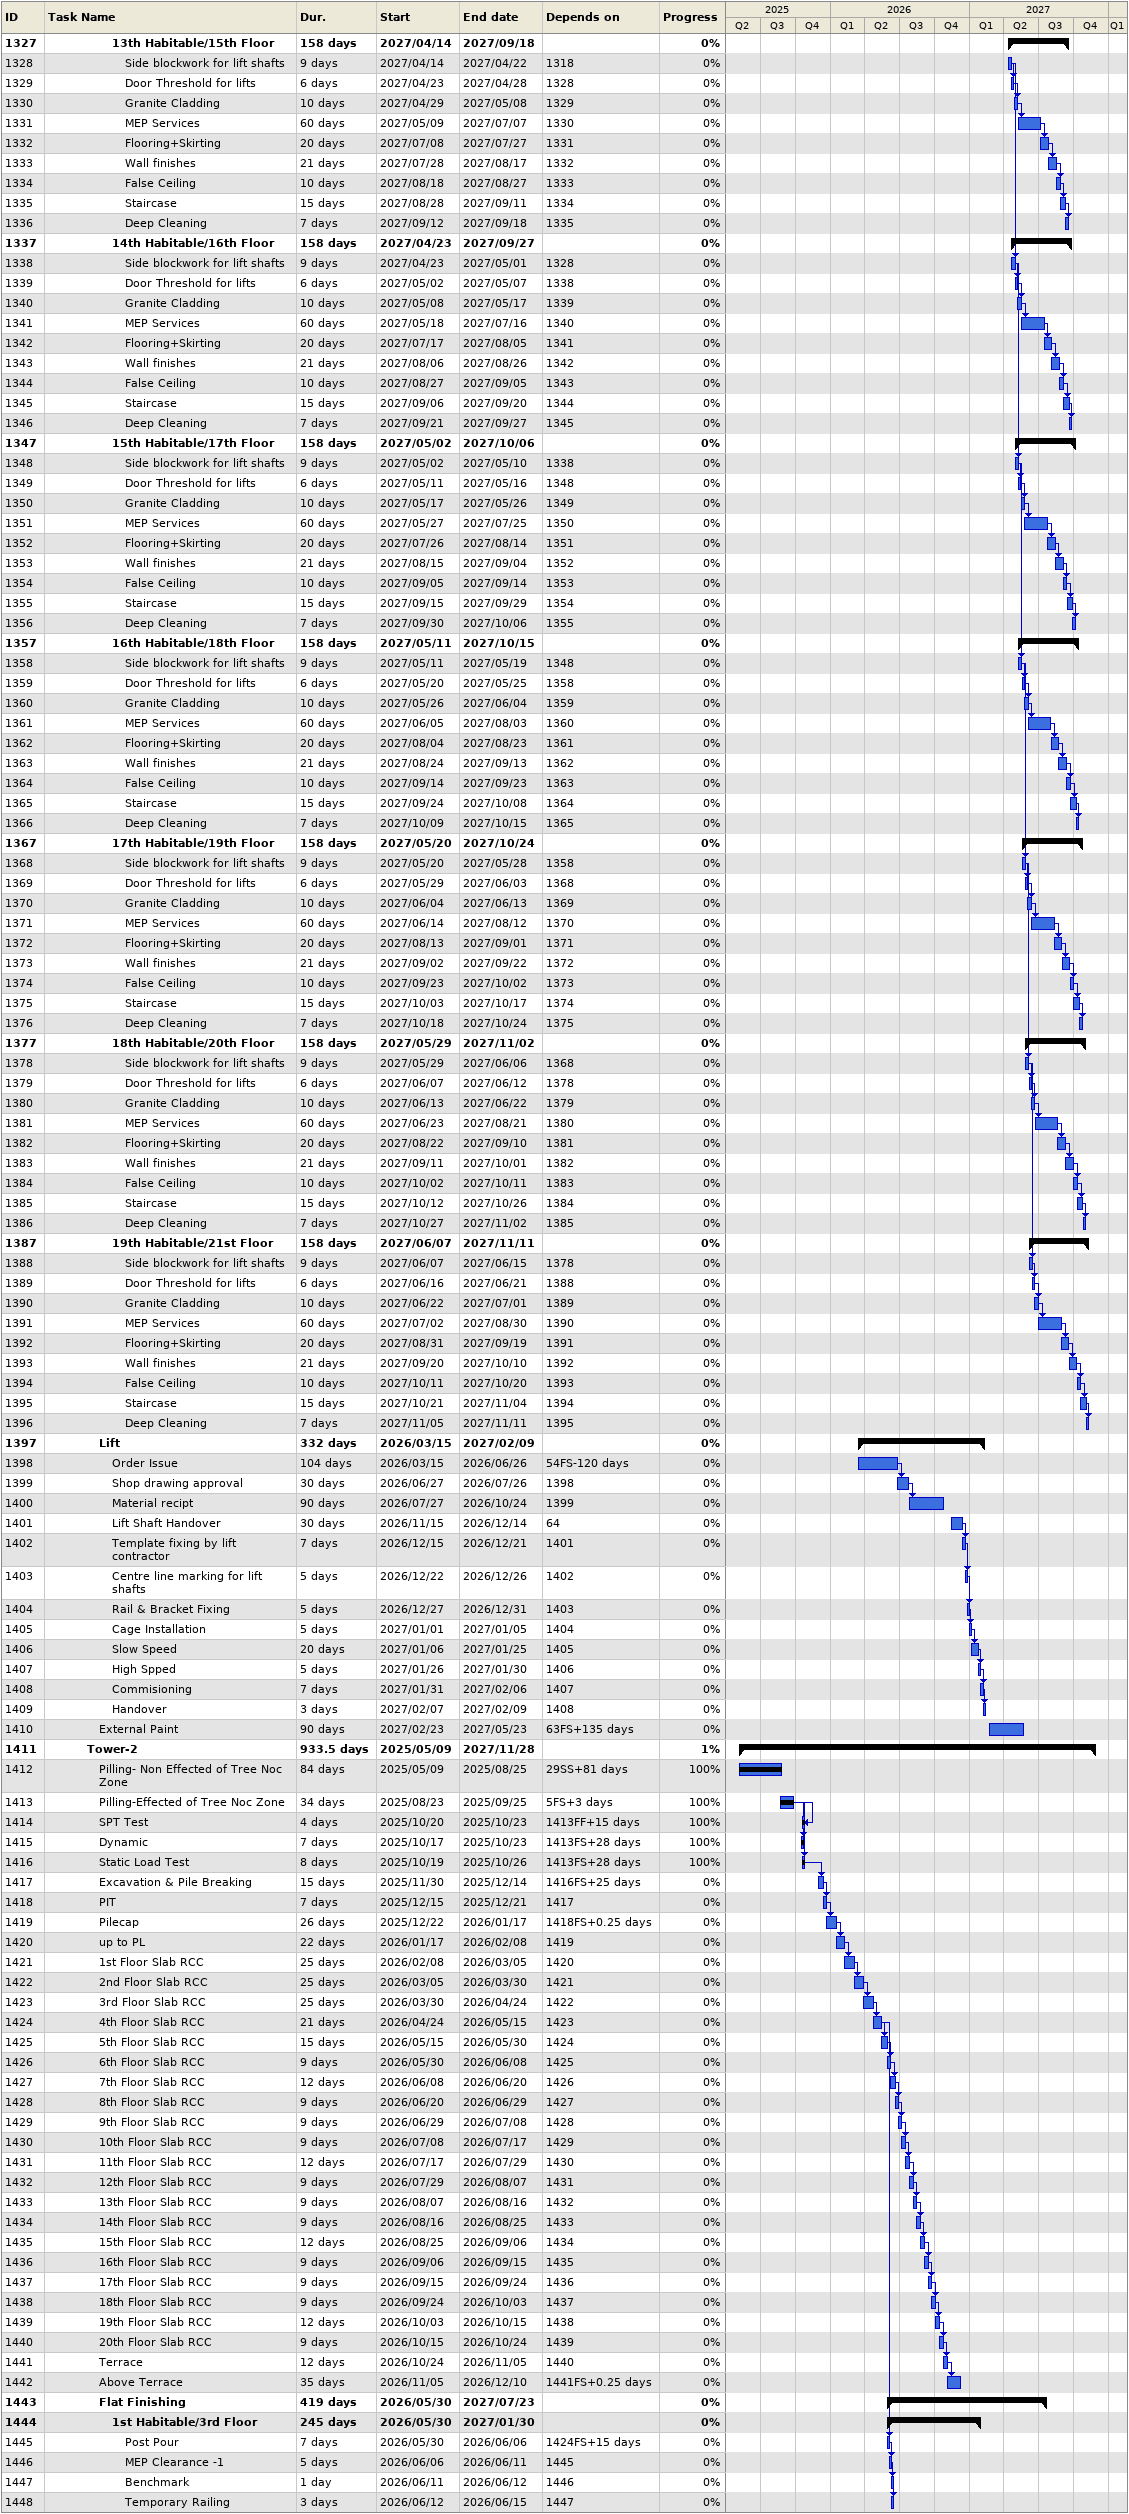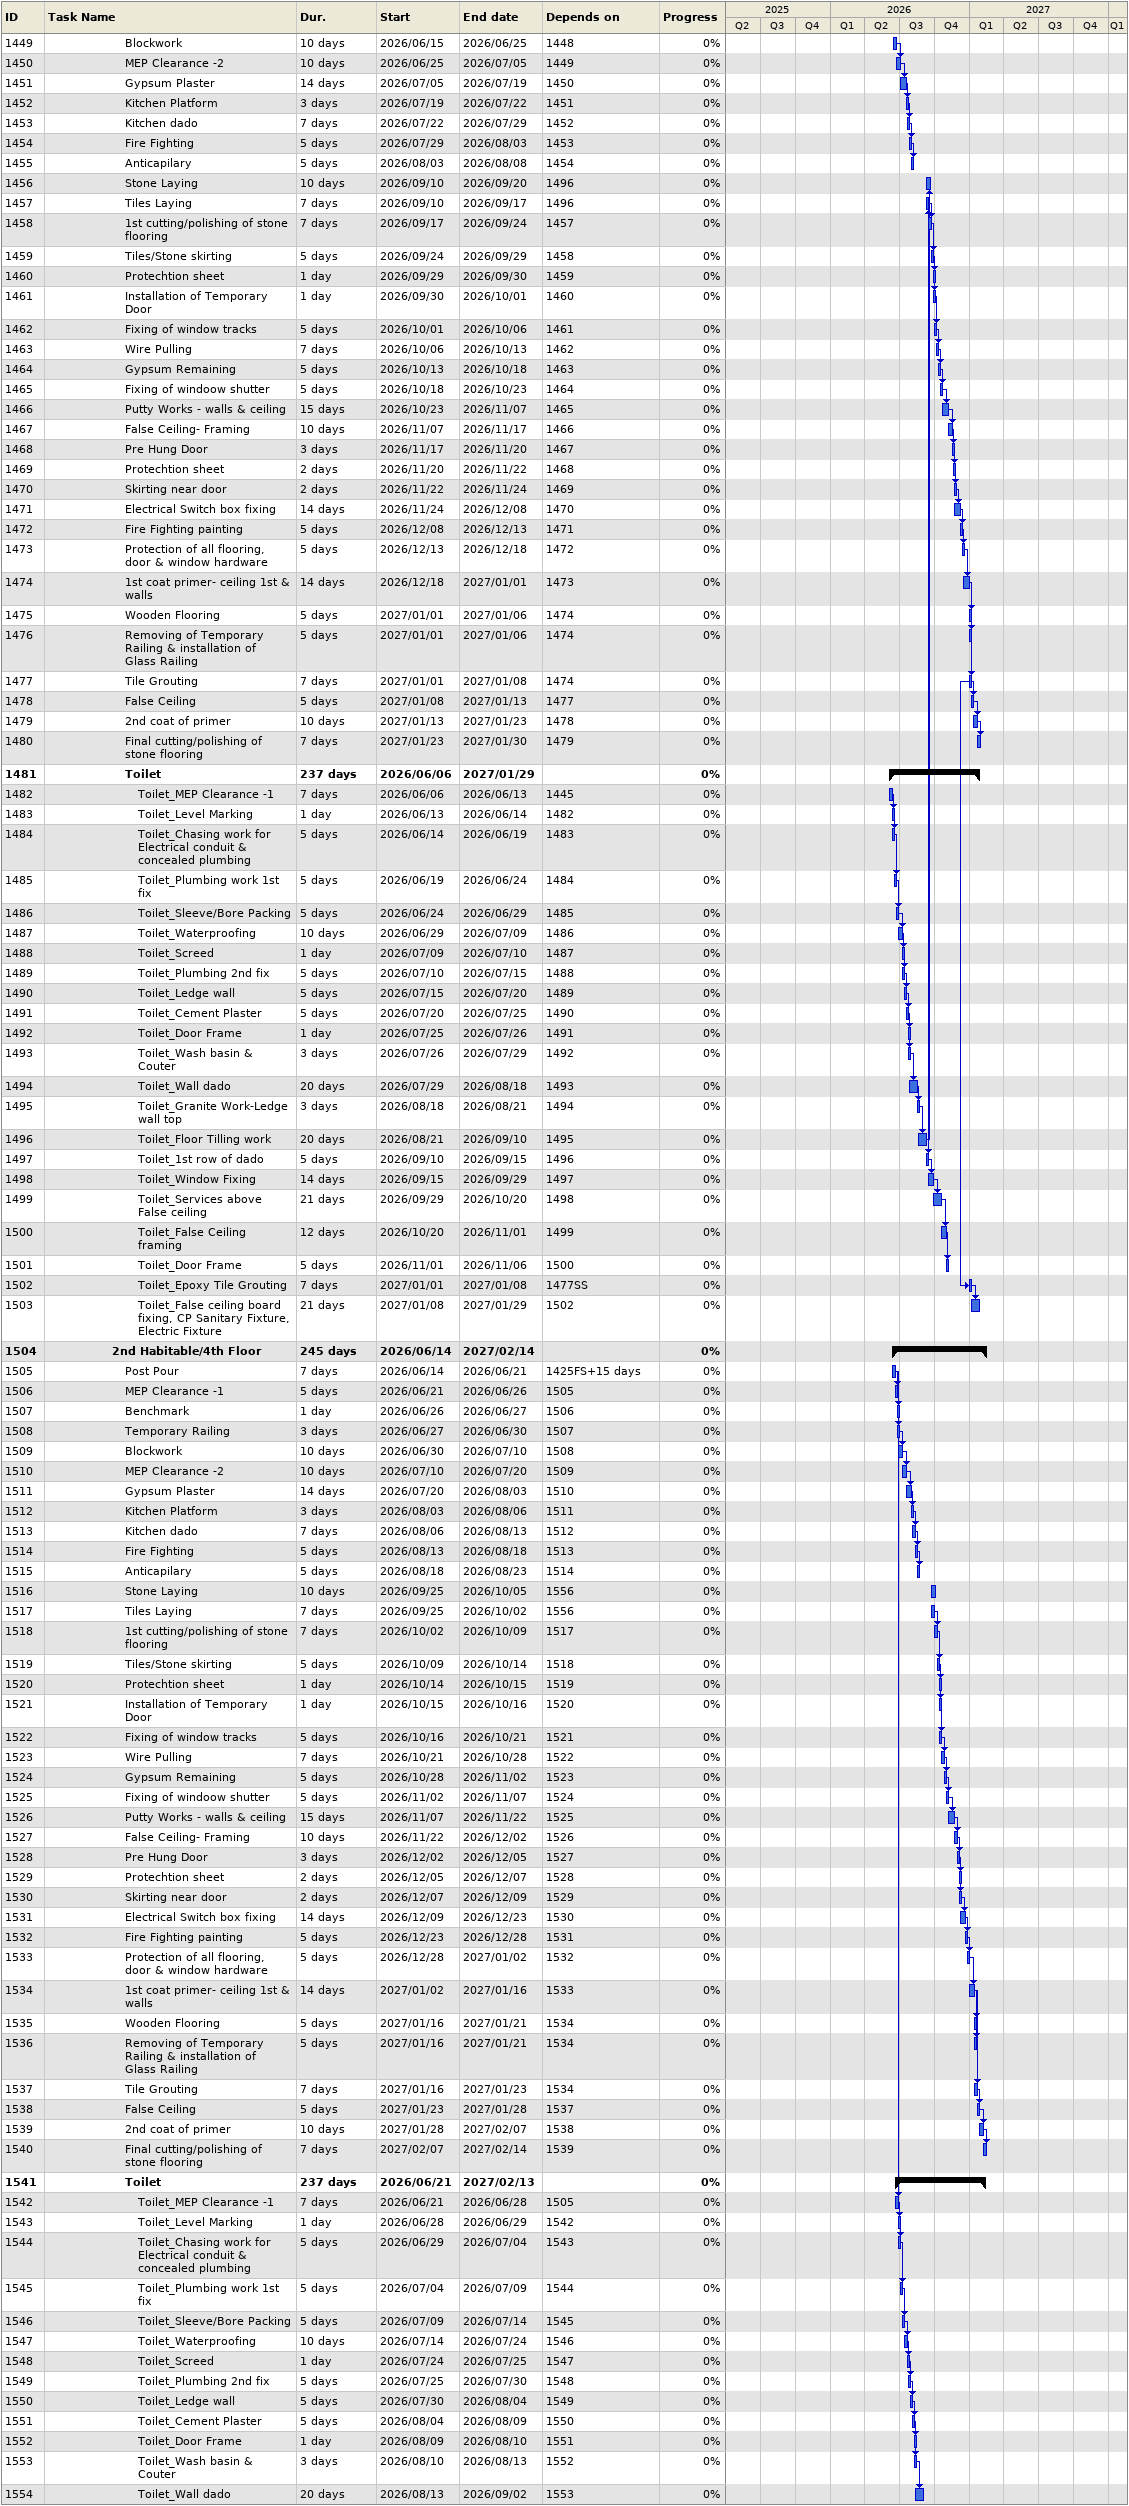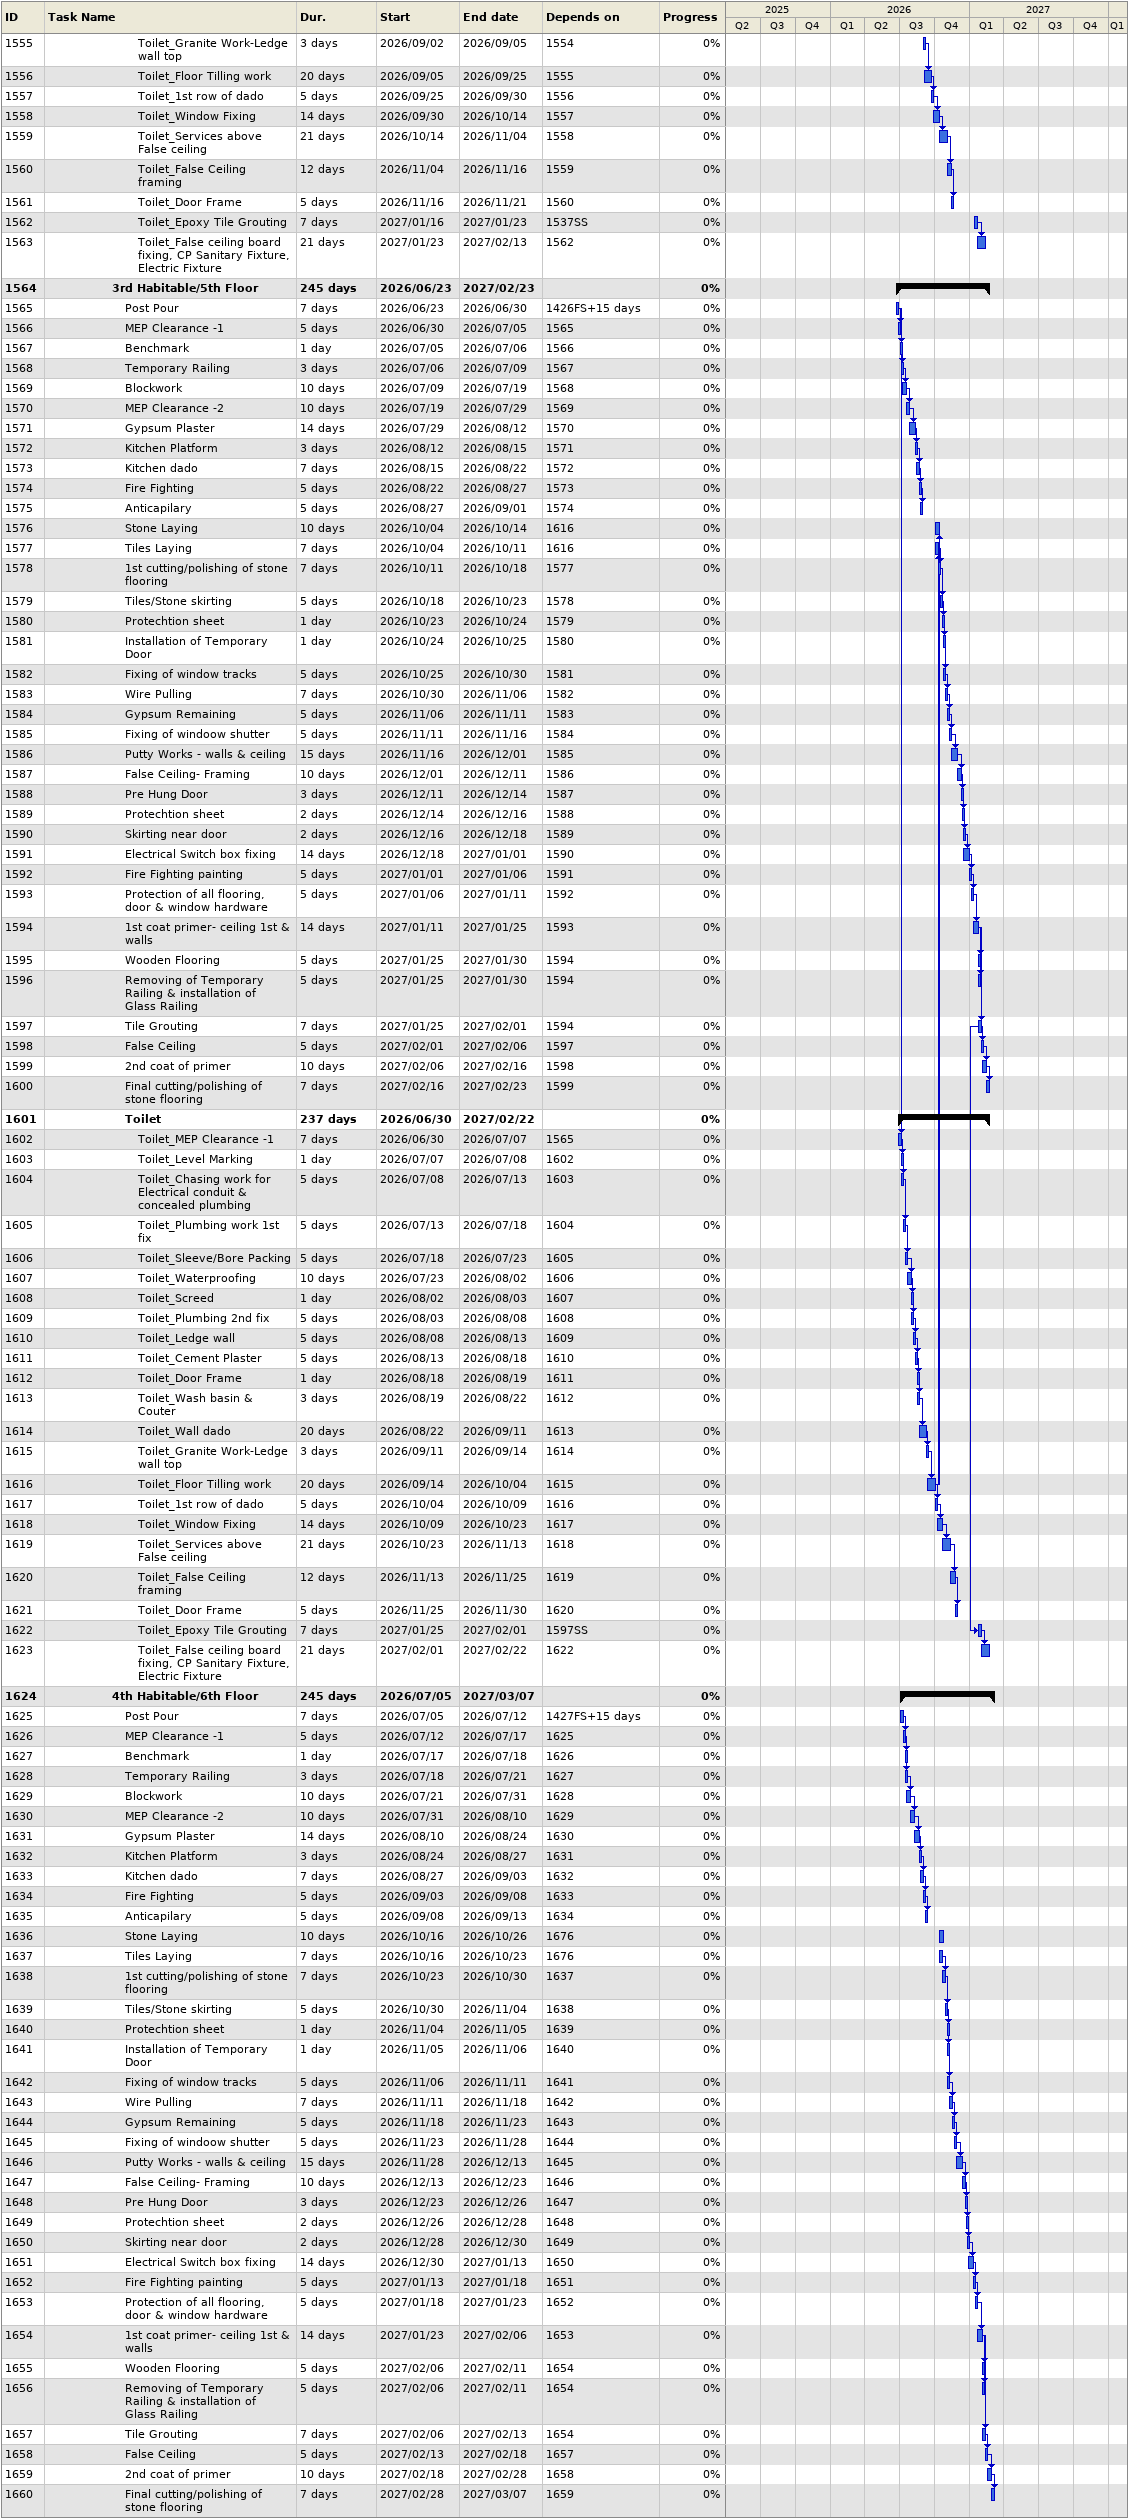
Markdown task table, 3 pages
| ID | Level | Task | Duration | Start | Finish | Predecessors | % complete |
|---|---|---|---|---|---|---|---|
| 1327 | 6 | **13th Habitable/15th Floor** | 158d | 2027-04-14 | 2027-09-18 |  | 0 |
| 1328 | 7 | Side blockwork for lift shafts | 9d | 2027-04-14 | 2027-04-22 | 1318 | 0 |
| 1329 | 7 | Door Threshold for lifts | 6d | 2027-04-23 | 2027-04-28 | 1328 | 0 |
| 1330 | 7 | Granite Cladding | 10d | 2027-04-29 | 2027-05-08 | 1329 | 0 |
| 1331 | 7 | MEP Services | 60d | 2027-05-09 | 2027-07-07 | 1330 | 0 |
| 1332 | 7 | Flooring+Skirting | 20d | 2027-07-08 | 2027-07-27 | 1331 | 0 |
| 1333 | 7 | Wall finishes | 21d | 2027-07-28 | 2027-08-17 | 1332 | 0 |
| 1334 | 7 | False Ceiling | 10d | 2027-08-18 | 2027-08-27 | 1333 | 0 |
| 1335 | 7 | Staircase | 15d | 2027-08-28 | 2027-09-11 | 1334 | 0 |
| 1336 | 7 | Deep Cleaning | 7d | 2027-09-12 | 2027-09-18 | 1335 | 0 |
| 1337 | 6 | **14th Habitable/16th Floor** | 158d | 2027-04-23 | 2027-09-27 |  | 0 |
| 1338 | 7 | Side blockwork for lift shafts | 9d | 2027-04-23 | 2027-05-01 | 1328 | 0 |
| 1339 | 7 | Door Threshold for lifts | 6d | 2027-05-02 | 2027-05-07 | 1338 | 0 |
| 1340 | 7 | Granite Cladding | 10d | 2027-05-08 | 2027-05-17 | 1339 | 0 |
| 1341 | 7 | MEP Services | 60d | 2027-05-18 | 2027-07-16 | 1340 | 0 |
| 1342 | 7 | Flooring+Skirting | 20d | 2027-07-17 | 2027-08-05 | 1341 | 0 |
| 1343 | 7 | Wall finishes | 21d | 2027-08-06 | 2027-08-26 | 1342 | 0 |
| 1344 | 7 | False Ceiling | 10d | 2027-08-27 | 2027-09-05 | 1343 | 0 |
| 1345 | 7 | Staircase | 15d | 2027-09-06 | 2027-09-20 | 1344 | 0 |
| 1346 | 7 | Deep Cleaning | 7d | 2027-09-21 | 2027-09-27 | 1345 | 0 |
| 1347 | 6 | **15th Habitable/17th Floor** | 158d | 2027-05-02 | 2027-10-06 |  | 0 |
| 1348 | 7 | Side blockwork for lift shafts | 9d | 2027-05-02 | 2027-05-10 | 1338 | 0 |
| 1349 | 7 | Door Threshold for lifts | 6d | 2027-05-11 | 2027-05-16 | 1348 | 0 |
| 1350 | 7 | Granite Cladding | 10d | 2027-05-17 | 2027-05-26 | 1349 | 0 |
| 1351 | 7 | MEP Services | 60d | 2027-05-27 | 2027-07-25 | 1350 | 0 |
| 1352 | 7 | Flooring+Skirting | 20d | 2027-07-26 | 2027-08-14 | 1351 | 0 |
| 1353 | 7 | Wall finishes | 21d | 2027-08-15 | 2027-09-04 | 1352 | 0 |
| 1354 | 7 | False Ceiling | 10d | 2027-09-05 | 2027-09-14 | 1353 | 0 |
| 1355 | 7 | Staircase | 15d | 2027-09-15 | 2027-09-29 | 1354 | 0 |
| 1356 | 7 | Deep Cleaning | 7d | 2027-09-30 | 2027-10-06 | 1355 | 0 |
| 1357 | 6 | **16th Habitable/18th Floor** | 158d | 2027-05-11 | 2027-10-15 |  | 0 |
| 1358 | 7 | Side blockwork for lift shafts | 9d | 2027-05-11 | 2027-05-19 | 1348 | 0 |
| 1359 | 7 | Door Threshold for lifts | 6d | 2027-05-20 | 2027-05-25 | 1358 | 0 |
| 1360 | 7 | Granite Cladding | 10d | 2027-05-26 | 2027-06-04 | 1359 | 0 |
| 1361 | 7 | MEP Services | 60d | 2027-06-05 | 2027-08-03 | 1360 | 0 |
| 1362 | 7 | Flooring+Skirting | 20d | 2027-08-04 | 2027-08-23 | 1361 | 0 |
| 1363 | 7 | Wall finishes | 21d | 2027-08-24 | 2027-09-13 | 1362 | 0 |
| 1364 | 7 | False Ceiling | 10d | 2027-09-14 | 2027-09-23 | 1363 | 0 |
| 1365 | 7 | Staircase | 15d | 2027-09-24 | 2027-10-08 | 1364 | 0 |
| 1366 | 7 | Deep Cleaning | 7d | 2027-10-09 | 2027-10-15 | 1365 | 0 |
| 1367 | 6 | **17th Habitable/19th Floor** | 158d | 2027-05-20 | 2027-10-24 |  | 0 |
| 1368 | 7 | Side blockwork for lift shafts | 9d | 2027-05-20 | 2027-05-28 | 1358 | 0 |
| 1369 | 7 | Door Threshold for lifts | 6d | 2027-05-29 | 2027-06-03 | 1368 | 0 |
| 1370 | 7 | Granite Cladding | 10d | 2027-06-04 | 2027-06-13 | 1369 | 0 |
| 1371 | 7 | MEP Services | 60d | 2027-06-14 | 2027-08-12 | 1370 | 0 |
| 1372 | 7 | Flooring+Skirting | 20d | 2027-08-13 | 2027-09-01 | 1371 | 0 |
| 1373 | 7 | Wall finishes | 21d | 2027-09-02 | 2027-09-22 | 1372 | 0 |
| 1374 | 7 | False Ceiling | 10d | 2027-09-23 | 2027-10-02 | 1373 | 0 |
| 1375 | 7 | Staircase | 15d | 2027-10-03 | 2027-10-17 | 1374 | 0 |
| 1376 | 7 | Deep Cleaning | 7d | 2027-10-18 | 2027-10-24 | 1375 | 0 |
| 1377 | 6 | **18th Habitable/20th Floor** | 158d | 2027-05-29 | 2027-11-02 |  | 0 |
| 1378 | 7 | Side blockwork for lift shafts | 9d | 2027-05-29 | 2027-06-06 | 1368 | 0 |
| 1379 | 7 | Door Threshold for lifts | 6d | 2027-06-07 | 2027-06-12 | 1378 | 0 |
| 1380 | 7 | Granite Cladding | 10d | 2027-06-13 | 2027-06-22 | 1379 | 0 |
| 1381 | 7 | MEP Services | 60d | 2027-06-23 | 2027-08-21 | 1380 | 0 |
| 1382 | 7 | Flooring+Skirting | 20d | 2027-08-22 | 2027-09-10 | 1381 | 0 |
| 1383 | 7 | Wall finishes | 21d | 2027-09-11 | 2027-10-01 | 1382 | 0 |
| 1384 | 7 | False Ceiling | 10d | 2027-10-02 | 2027-10-11 | 1383 | 0 |
| 1385 | 7 | Staircase | 15d | 2027-10-12 | 2027-10-26 | 1384 | 0 |
| 1386 | 7 | Deep Cleaning | 7d | 2027-10-27 | 2027-11-02 | 1385 | 0 |
| 1387 | 6 | **19th Habitable/21st Floor** | 158d | 2027-06-07 | 2027-11-11 |  | 0 |
| 1388 | 7 | Side blockwork for lift shafts | 9d | 2027-06-07 | 2027-06-15 | 1378 | 0 |
| 1389 | 7 | Door Threshold for lifts | 6d | 2027-06-16 | 2027-06-21 | 1388 | 0 |
| 1390 | 7 | Granite Cladding | 10d | 2027-06-22 | 2027-07-01 | 1389 | 0 |
| 1391 | 7 | MEP Services | 60d | 2027-07-02 | 2027-08-30 | 1390 | 0 |
| 1392 | 7 | Flooring+Skirting | 20d | 2027-08-31 | 2027-09-19 | 1391 | 0 |
| 1393 | 7 | Wall finishes | 21d | 2027-09-20 | 2027-10-10 | 1392 | 0 |
| 1394 | 7 | False Ceiling | 10d | 2027-10-11 | 2027-10-20 | 1393 | 0 |
| 1395 | 7 | Staircase | 15d | 2027-10-21 | 2027-11-04 | 1394 | 0 |
| 1396 | 7 | Deep Cleaning | 7d | 2027-11-05 | 2027-11-11 | 1395 | 0 |
| 1397 | 5 | **Lift** | 332d | 2026-03-15 | 2027-02-09 |  | 0 |
| 1398 | 6 | Order Issue | 104d | 2026-03-15 | 2026-06-26 | 54FS-120d | 0 |
| 1399 | 6 | Shop drawing approval | 30d | 2026-06-27 | 2026-07-26 | 1398 | 0 |
| 1400 | 6 | Material recipt | 90d | 2026-07-27 | 2026-10-24 | 1399 | 0 |
| 1401 | 6 | Lift Shaft Handover | 30d | 2026-11-15 | 2026-12-14 | 64 | 0 |
| 1402 | 6 | Template fixing by lift contractor | 7d | 2026-12-15 | 2026-12-21 | 1401 | 0 |
| 1403 | 6 | Centre line marking for lift shafts | 5d | 2026-12-22 | 2026-12-26 | 1402 | 0 |
| 1404 | 6 | Rail & Bracket Fixing | 5d | 2026-12-27 | 2026-12-31 | 1403 | 0 |
| 1405 | 6 | Cage Installation | 5d | 2027-01-01 | 2027-01-05 | 1404 | 0 |
| 1406 | 6 | Slow Speed | 20d | 2027-01-06 | 2027-01-25 | 1405 | 0 |
| 1407 | 6 | High Spped | 5d | 2027-01-26 | 2027-01-30 | 1406 | 0 |
| 1408 | 6 | Commisioning | 7d | 2027-01-31 | 2027-02-06 | 1407 | 0 |
| 1409 | 6 | Handover | 3d | 2027-02-07 | 2027-02-09 | 1408 | 0 |
| 1410 | 5 | External Paint | 90d | 2027-02-23 | 2027-05-23 | 63FS+135d | 0 |
| 1411 | 4 | **Tower-2** | 933.5d | 2025-05-09 | 2027-11-28 |  | 1 |
| 1412 | 5 | Pilling- Non Effected of Tree Noc Zone | 84d | 2025-05-09 | 2025-08-25 | 29SS+81d | 100 |
| 1413 | 5 | Pilling-Effected of Tree Noc Zone | 34d | 2025-08-23 | 2025-09-25 | 5FS+3d | 100 |
| 1414 | 5 | SPT Test | 4d | 2025-10-20 | 2025-10-23 | 1413FF+15d | 100 |
| 1415 | 5 | Dynamic | 7d | 2025-10-17 | 2025-10-23 | 1413FS+28d | 100 |
| 1416 | 5 | Static Load Test | 8d | 2025-10-19 | 2025-10-26 | 1413FS+28d | 100 |
| 1417 | 5 | Excavation & Pile Breaking | 15d | 2025-11-30 | 2025-12-14 | 1416FS+25d | 0 |
| 1418 | 5 | PIT | 7d | 2025-12-15 | 2025-12-21 | 1417 | 0 |
| 1419 | 5 | Pilecap | 26d | 2025-12-22 | 2026-01-17 | 1418FS+0.25d | 0 |
| 1420 | 5 | up to PL | 22d | 2026-01-17 | 2026-02-08 | 1419 | 0 |
| 1421 | 5 | 1st Floor Slab RCC | 25d | 2026-02-08 | 2026-03-05 | 1420 | 0 |
| 1422 | 5 | 2nd Floor Slab RCC | 25d | 2026-03-05 | 2026-03-30 | 1421 | 0 |
| 1423 | 5 | 3rd Floor Slab RCC | 25d | 2026-03-30 | 2026-04-24 | 1422 | 0 |
| 1424 | 5 | 4th Floor Slab RCC | 21d | 2026-04-24 | 2026-05-15 | 1423 | 0 |
| 1425 | 5 | 5th Floor Slab RCC | 15d | 2026-05-15 | 2026-05-30 | 1424 | 0 |
| 1426 | 5 | 6th Floor Slab RCC | 9d | 2026-05-30 | 2026-06-08 | 1425 | 0 |
| 1427 | 5 | 7th Floor Slab RCC | 12d | 2026-06-08 | 2026-06-20 | 1426 | 0 |
| 1428 | 5 | 8th Floor Slab RCC | 9d | 2026-06-20 | 2026-06-29 | 1427 | 0 |
| 1429 | 5 | 9th Floor Slab RCC | 9d | 2026-06-29 | 2026-07-08 | 1428 | 0 |
| 1430 | 5 | 10th Floor Slab RCC | 9d | 2026-07-08 | 2026-07-17 | 1429 | 0 |
| 1431 | 5 | 11th Floor Slab RCC | 12d | 2026-07-17 | 2026-07-29 | 1430 | 0 |
| 1432 | 5 | 12th Floor Slab RCC | 9d | 2026-07-29 | 2026-08-07 | 1431 | 0 |
| 1433 | 5 | 13th Floor Slab RCC | 9d | 2026-08-07 | 2026-08-16 | 1432 | 0 |
| 1434 | 5 | 14th Floor Slab RCC | 9d | 2026-08-16 | 2026-08-25 | 1433 | 0 |
| 1435 | 5 | 15th Floor Slab RCC | 12d | 2026-08-25 | 2026-09-06 | 1434 | 0 |
| 1436 | 5 | 16th Floor Slab RCC | 9d | 2026-09-06 | 2026-09-15 | 1435 | 0 |
| 1437 | 5 | 17th Floor Slab RCC | 9d | 2026-09-15 | 2026-09-24 | 1436 | 0 |
| 1438 | 5 | 18th Floor Slab RCC | 9d | 2026-09-24 | 2026-10-03 | 1437 | 0 |
| 1439 | 5 | 19th Floor Slab RCC | 12d | 2026-10-03 | 2026-10-15 | 1438 | 0 |
| 1440 | 5 | 20th Floor Slab RCC | 9d | 2026-10-15 | 2026-10-24 | 1439 | 0 |
| 1441 | 5 | Terrace | 12d | 2026-10-24 | 2026-11-05 | 1440 | 0 |
| 1442 | 5 | Above Terrace | 35d | 2026-11-05 | 2026-12-10 | 1441FS+0.25d | 0 |
| 1443 | 5 | **Flat Finishing** | 419d | 2026-05-30 | 2027-07-23 |  | 0 |
| 1444 | 6 | **1st Habitable/3rd Floor** | 245d | 2026-05-30 | 2027-01-30 |  | 0 |
| 1445 | 7 | Post Pour | 7d | 2026-05-30 | 2026-06-06 | 1424FS+15d | 0 |
| 1446 | 7 | MEP Clearance -1 | 5d | 2026-06-06 | 2026-06-11 | 1445 | 0 |
| 1447 | 7 | Benchmark | 1d | 2026-06-11 | 2026-06-12 | 1446 | 0 |
| 1448 | 7 | Temporary Railing | 3d | 2026-06-12 | 2026-06-15 | 1447 | 0 |
| 1449 | 7 | Blockwork | 10d | 2026-06-15 | 2026-06-25 | 1448 | 0 |
| 1450 | 7 | MEP Clearance -2 | 10d | 2026-06-25 | 2026-07-05 | 1449 | 0 |
| 1451 | 7 | Gypsum Plaster | 14d | 2026-07-05 | 2026-07-19 | 1450 | 0 |
| 1452 | 7 | Kitchen Platform | 3d | 2026-07-19 | 2026-07-22 | 1451 | 0 |
| 1453 | 7 | Kitchen dado | 7d | 2026-07-22 | 2026-07-29 | 1452 | 0 |
| 1454 | 7 | Fire Fighting | 5d | 2026-07-29 | 2026-08-03 | 1453 | 0 |
| 1455 | 7 | Anticapilary | 5d | 2026-08-03 | 2026-08-08 | 1454 | 0 |
| 1456 | 7 | Stone Laying | 10d | 2026-09-10 | 2026-09-20 | 1496 | 0 |
| 1457 | 7 | Tiles Laying | 7d | 2026-09-10 | 2026-09-17 | 1496 | 0 |
| 1458 | 7 | 1st cutting/polishing of stone flooring | 7d | 2026-09-17 | 2026-09-24 | 1457 | 0 |
| 1459 | 7 | Tiles/Stone skirting | 5d | 2026-09-24 | 2026-09-29 | 1458 | 0 |
| 1460 | 7 | Protechtion sheet | 1d | 2026-09-29 | 2026-09-30 | 1459 | 0 |
| 1461 | 7 | Installation of Temporary Door | 1d | 2026-09-30 | 2026-10-01 | 1460 | 0 |
| 1462 | 7 | Fixing of window tracks | 5d | 2026-10-01 | 2026-10-06 | 1461 | 0 |
| 1463 | 7 | Wire Pulling | 7d | 2026-10-06 | 2026-10-13 | 1462 | 0 |
| 1464 | 7 | Gypsum Remaining | 5d | 2026-10-13 | 2026-10-18 | 1463 | 0 |
| 1465 | 7 | Fixing of windoow shutter | 5d | 2026-10-18 | 2026-10-23 | 1464 | 0 |
| 1466 | 7 | Putty Works - walls & ceiling | 15d | 2026-10-23 | 2026-11-07 | 1465 | 0 |
| 1467 | 7 | False Ceiling- Framing | 10d | 2026-11-07 | 2026-11-17 | 1466 | 0 |
| 1468 | 7 | Pre Hung Door | 3d | 2026-11-17 | 2026-11-20 | 1467 | 0 |
| 1469 | 7 | Protechtion sheet | 2d | 2026-11-20 | 2026-11-22 | 1468 | 0 |
| 1470 | 7 | Skirting near door | 2d | 2026-11-22 | 2026-11-24 | 1469 | 0 |
| 1471 | 7 | Electrical Switch box fixing | 14d | 2026-11-24 | 2026-12-08 | 1470 | 0 |
| 1472 | 7 | Fire Fighting painting | 5d | 2026-12-08 | 2026-12-13 | 1471 | 0 |
| 1473 | 7 | Protection of all flooring, door & window hardware | 5d | 2026-12-13 | 2026-12-18 | 1472 | 0 |
| 1474 | 7 | 1st coat primer- ceiling 1st & walls | 14d | 2026-12-18 | 2027-01-01 | 1473 | 0 |
| 1475 | 7 | Wooden Flooring | 5d | 2027-01-01 | 2027-01-06 | 1474 | 0 |
| 1476 | 7 | Removing of Temporary Railing & installation of Glass Railing | 5d | 2027-01-01 | 2027-01-06 | 1474 | 0 |
| 1477 | 7 | Tile Grouting | 7d | 2027-01-01 | 2027-01-08 | 1474 | 0 |
| 1478 | 7 | False Ceiling | 5d | 2027-01-08 | 2027-01-13 | 1477 | 0 |
| 1479 | 7 | 2nd coat of primer | 10d | 2027-01-13 | 2027-01-23 | 1478 | 0 |
| 1480 | 7 | Final cutting/polishing of stone flooring | 7d | 2027-01-23 | 2027-01-30 | 1479 | 0 |
| 1481 | 7 | **Toilet** | 237d | 2026-06-06 | 2027-01-29 |  | 0 |
| 1482 | 8 | Toilet_MEP Clearance -1 | 7d | 2026-06-06 | 2026-06-13 | 1445 | 0 |
| 1483 | 8 | Toilet_Level Marking | 1d | 2026-06-13 | 2026-06-14 | 1482 | 0 |
| 1484 | 8 | Toilet_Chasing work for Electrical conduit & concealed plumbing | 5d | 2026-06-14 | 2026-06-19 | 1483 | 0 |
| 1485 | 8 | Toilet_Plumbing work 1st fix | 5d | 2026-06-19 | 2026-06-24 | 1484 | 0 |
| 1486 | 8 | Toilet_Sleeve/Bore Packing | 5d | 2026-06-24 | 2026-06-29 | 1485 | 0 |
| 1487 | 8 | Toilet_Waterproofing | 10d | 2026-06-29 | 2026-07-09 | 1486 | 0 |
| 1488 | 8 | Toilet_Screed | 1d | 2026-07-09 | 2026-07-10 | 1487 | 0 |
| 1489 | 8 | Toilet_Plumbing 2nd fix | 5d | 2026-07-10 | 2026-07-15 | 1488 | 0 |
| 1490 | 8 | Toilet_Ledge wall | 5d | 2026-07-15 | 2026-07-20 | 1489 | 0 |
| 1491 | 8 | Toilet_Cement Plaster | 5d | 2026-07-20 | 2026-07-25 | 1490 | 0 |
| 1492 | 8 | Toilet_Door Frame | 1d | 2026-07-25 | 2026-07-26 | 1491 | 0 |
| 1493 | 8 | Toilet_Wash basin & Couter | 3d | 2026-07-26 | 2026-07-29 | 1492 | 0 |
| 1494 | 8 | Toilet_Wall dado | 20d | 2026-07-29 | 2026-08-18 | 1493 | 0 |
| 1495 | 8 | Toilet_Granite Work-Ledge wall top | 3d | 2026-08-18 | 2026-08-21 | 1494 | 0 |
| 1496 | 8 | Toilet_Floor Tilling work | 20d | 2026-08-21 | 2026-09-10 | 1495 | 0 |
| 1497 | 8 | Toilet_1st row of dado | 5d | 2026-09-10 | 2026-09-15 | 1496 | 0 |
| 1498 | 8 | Toilet_Window Fixing | 14d | 2026-09-15 | 2026-09-29 | 1497 | 0 |
| 1499 | 8 | Toilet_Services above False ceiling | 21d | 2026-09-29 | 2026-10-20 | 1498 | 0 |
| 1500 | 8 | Toilet_False Ceiling framing | 12d | 2026-10-20 | 2026-11-01 | 1499 | 0 |
| 1501 | 8 | Toilet_Door Frame | 5d | 2026-11-01 | 2026-11-06 | 1500 | 0 |
| 1502 | 8 | Toilet_Epoxy Tile Grouting | 7d | 2027-01-01 | 2027-01-08 | 1477SS | 0 |
| 1503 | 8 | Toilet_False ceiling board fixing, CP Sanitary Fixture, Electric Fixture | 21d | 2027-01-08 | 2027-01-29 | 1502 | 0 |
| 1504 | 6 | **2nd Habitable/4th Floor** | 245d | 2026-06-14 | 2027-02-14 |  | 0 |
| 1505 | 7 | Post Pour | 7d | 2026-06-14 | 2026-06-21 | 1425FS+15d | 0 |
| 1506 | 7 | MEP Clearance -1 | 5d | 2026-06-21 | 2026-06-26 | 1505 | 0 |
| 1507 | 7 | Benchmark | 1d | 2026-06-26 | 2026-06-27 | 1506 | 0 |
| 1508 | 7 | Temporary Railing | 3d | 2026-06-27 | 2026-06-30 | 1507 | 0 |
| 1509 | 7 | Blockwork | 10d | 2026-06-30 | 2026-07-10 | 1508 | 0 |
| 1510 | 7 | MEP Clearance -2 | 10d | 2026-07-10 | 2026-07-20 | 1509 | 0 |
| 1511 | 7 | Gypsum Plaster | 14d | 2026-07-20 | 2026-08-03 | 1510 | 0 |
| 1512 | 7 | Kitchen Platform | 3d | 2026-08-03 | 2026-08-06 | 1511 | 0 |
| 1513 | 7 | Kitchen dado | 7d | 2026-08-06 | 2026-08-13 | 1512 | 0 |
| 1514 | 7 | Fire Fighting | 5d | 2026-08-13 | 2026-08-18 | 1513 | 0 |
| 1515 | 7 | Anticapilary | 5d | 2026-08-18 | 2026-08-23 | 1514 | 0 |
| 1516 | 7 | Stone Laying | 10d | 2026-09-25 | 2026-10-05 | 1556 | 0 |
| 1517 | 7 | Tiles Laying | 7d | 2026-09-25 | 2026-10-02 | 1556 | 0 |
| 1518 | 7 | 1st cutting/polishing of stone flooring | 7d | 2026-10-02 | 2026-10-09 | 1517 | 0 |
| 1519 | 7 | Tiles/Stone skirting | 5d | 2026-10-09 | 2026-10-14 | 1518 | 0 |
| 1520 | 7 | Protechtion sheet | 1d | 2026-10-14 | 2026-10-15 | 1519 | 0 |
| 1521 | 7 | Installation of Temporary Door | 1d | 2026-10-15 | 2026-10-16 | 1520 | 0 |
| 1522 | 7 | Fixing of window tracks | 5d | 2026-10-16 | 2026-10-21 | 1521 | 0 |
| 1523 | 7 | Wire Pulling | 7d | 2026-10-21 | 2026-10-28 | 1522 | 0 |
| 1524 | 7 | Gypsum Remaining | 5d | 2026-10-28 | 2026-11-02 | 1523 | 0 |
| 1525 | 7 | Fixing of windoow shutter | 5d | 2026-11-02 | 2026-11-07 | 1524 | 0 |
| 1526 | 7 | Putty Works - walls & ceiling | 15d | 2026-11-07 | 2026-11-22 | 1525 | 0 |
| 1527 | 7 | False Ceiling- Framing | 10d | 2026-11-22 | 2026-12-02 | 1526 | 0 |
| 1528 | 7 | Pre Hung Door | 3d | 2026-12-02 | 2026-12-05 | 1527 | 0 |
| 1529 | 7 | Protechtion sheet | 2d | 2026-12-05 | 2026-12-07 | 1528 | 0 |
| 1530 | 7 | Skirting near door | 2d | 2026-12-07 | 2026-12-09 | 1529 | 0 |
| 1531 | 7 | Electrical Switch box fixing | 14d | 2026-12-09 | 2026-12-23 | 1530 | 0 |
| 1532 | 7 | Fire Fighting painting | 5d | 2026-12-23 | 2026-12-28 | 1531 | 0 |
| 1533 | 7 | Protection of all flooring, door & window hardware | 5d | 2026-12-28 | 2027-01-02 | 1532 | 0 |
| 1534 | 7 | 1st coat primer- ceiling 1st & walls | 14d | 2027-01-02 | 2027-01-16 | 1533 | 0 |
| 1535 | 7 | Wooden Flooring | 5d | 2027-01-16 | 2027-01-21 | 1534 | 0 |
| 1536 | 7 | Removing of Temporary Railing & installation of Glass Railing | 5d | 2027-01-16 | 2027-01-21 | 1534 | 0 |
| 1537 | 7 | Tile Grouting | 7d | 2027-01-16 | 2027-01-23 | 1534 | 0 |
| 1538 | 7 | False Ceiling | 5d | 2027-01-23 | 2027-01-28 | 1537 | 0 |
| 1539 | 7 | 2nd coat of primer | 10d | 2027-01-28 | 2027-02-07 | 1538 | 0 |
| 1540 | 7 | Final cutting/polishing of stone flooring | 7d | 2027-02-07 | 2027-02-14 | 1539 | 0 |
| 1541 | 7 | **Toilet** | 237d | 2026-06-21 | 2027-02-13 |  | 0 |
| 1542 | 8 | Toilet_MEP Clearance -1 | 7d | 2026-06-21 | 2026-06-28 | 1505 | 0 |
| 1543 | 8 | Toilet_Level Marking | 1d | 2026-06-28 | 2026-06-29 | 1542 | 0 |
| 1544 | 8 | Toilet_Chasing work for Electrical conduit & concealed plumbing | 5d | 2026-06-29 | 2026-07-04 | 1543 | 0 |
| 1545 | 8 | Toilet_Plumbing work 1st fix | 5d | 2026-07-04 | 2026-07-09 | 1544 | 0 |
| 1546 | 8 | Toilet_Sleeve/Bore Packing | 5d | 2026-07-09 | 2026-07-14 | 1545 | 0 |
| 1547 | 8 | Toilet_Waterproofing | 10d | 2026-07-14 | 2026-07-24 | 1546 | 0 |
| 1548 | 8 | Toilet_Screed | 1d | 2026-07-24 | 2026-07-25 | 1547 | 0 |
| 1549 | 8 | Toilet_Plumbing 2nd fix | 5d | 2026-07-25 | 2026-07-30 | 1548 | 0 |
| 1550 | 8 | Toilet_Ledge wall | 5d | 2026-07-30 | 2026-08-04 | 1549 | 0 |
| 1551 | 8 | Toilet_Cement Plaster | 5d | 2026-08-04 | 2026-08-09 | 1550 | 0 |
| 1552 | 8 | Toilet_Door Frame | 1d | 2026-08-09 | 2026-08-10 | 1551 | 0 |
| 1553 | 8 | Toilet_Wash basin & Couter | 3d | 2026-08-10 | 2026-08-13 | 1552 | 0 |
| 1554 | 8 | Toilet_Wall dado | 20d | 2026-08-13 | 2026-09-02 | 1553 | 0 |
| 1555 | 8 | Toilet_Granite Work-Ledge wall top | 3d | 2026-09-02 | 2026-09-05 | 1554 | 0 |
| 1556 | 8 | Toilet_Floor Tilling work | 20d | 2026-09-05 | 2026-09-25 | 1555 | 0 |
| 1557 | 8 | Toilet_1st row of dado | 5d | 2026-09-25 | 2026-09-30 | 1556 | 0 |
| 1558 | 8 | Toilet_Window Fixing | 14d | 2026-09-30 | 2026-10-14 | 1557 | 0 |
| 1559 | 8 | Toilet_Services above False ceiling | 21d | 2026-10-14 | 2026-11-04 | 1558 | 0 |
| 1560 | 8 | Toilet_False Ceiling framing | 12d | 2026-11-04 | 2026-11-16 | 1559 | 0 |
| 1561 | 8 | Toilet_Door Frame | 5d | 2026-11-16 | 2026-11-21 | 1560 | 0 |
| 1562 | 8 | Toilet_Epoxy Tile Grouting | 7d | 2027-01-16 | 2027-01-23 | 1537SS | 0 |
| 1563 | 8 | Toilet_False ceiling board fixing, CP Sanitary Fixture, Electric Fixture | 21d | 2027-01-23 | 2027-02-13 | 1562 | 0 |
| 1564 | 6 | **3rd Habitable/5th Floor** | 245d | 2026-06-23 | 2027-02-23 |  | 0 |
| 1565 | 7 | Post Pour | 7d | 2026-06-23 | 2026-06-30 | 1426FS+15d | 0 |
| 1566 | 7 | MEP Clearance -1 | 5d | 2026-06-30 | 2026-07-05 | 1565 | 0 |
| 1567 | 7 | Benchmark | 1d | 2026-07-05 | 2026-07-06 | 1566 | 0 |
| 1568 | 7 | Temporary Railing | 3d | 2026-07-06 | 2026-07-09 | 1567 | 0 |
| 1569 | 7 | Blockwork | 10d | 2026-07-09 | 2026-07-19 | 1568 | 0 |
| 1570 | 7 | MEP Clearance -2 | 10d | 2026-07-19 | 2026-07-29 | 1569 | 0 |
| 1571 | 7 | Gypsum Plaster | 14d | 2026-07-29 | 2026-08-12 | 1570 | 0 |
| 1572 | 7 | Kitchen Platform | 3d | 2026-08-12 | 2026-08-15 | 1571 | 0 |
| 1573 | 7 | Kitchen dado | 7d | 2026-08-15 | 2026-08-22 | 1572 | 0 |
| 1574 | 7 | Fire Fighting | 5d | 2026-08-22 | 2026-08-27 | 1573 | 0 |
| 1575 | 7 | Anticapilary | 5d | 2026-08-27 | 2026-09-01 | 1574 | 0 |
| 1576 | 7 | Stone Laying | 10d | 2026-10-04 | 2026-10-14 | 1616 | 0 |
| 1577 | 7 | Tiles Laying | 7d | 2026-10-04 | 2026-10-11 | 1616 | 0 |
| 1578 | 7 | 1st cutting/polishing of stone flooring | 7d | 2026-10-11 | 2026-10-18 | 1577 | 0 |
| 1579 | 7 | Tiles/Stone skirting | 5d | 2026-10-18 | 2026-10-23 | 1578 | 0 |
| 1580 | 7 | Protechtion sheet | 1d | 2026-10-23 | 2026-10-24 | 1579 | 0 |
| 1581 | 7 | Installation of Temporary Door | 1d | 2026-10-24 | 2026-10-25 | 1580 | 0 |
| 1582 | 7 | Fixing of window tracks | 5d | 2026-10-25 | 2026-10-30 | 1581 | 0 |
| 1583 | 7 | Wire Pulling | 7d | 2026-10-30 | 2026-11-06 | 1582 | 0 |
| 1584 | 7 | Gypsum Remaining | 5d | 2026-11-06 | 2026-11-11 | 1583 | 0 |
| 1585 | 7 | Fixing of windoow shutter | 5d | 2026-11-11 | 2026-11-16 | 1584 | 0 |
| 1586 | 7 | Putty Works - walls & ceiling | 15d | 2026-11-16 | 2026-12-01 | 1585 | 0 |
| 1587 | 7 | False Ceiling- Framing | 10d | 2026-12-01 | 2026-12-11 | 1586 | 0 |
| 1588 | 7 | Pre Hung Door | 3d | 2026-12-11 | 2026-12-14 | 1587 | 0 |
| 1589 | 7 | Protechtion sheet | 2d | 2026-12-14 | 2026-12-16 | 1588 | 0 |
| 1590 | 7 | Skirting near door | 2d | 2026-12-16 | 2026-12-18 | 1589 | 0 |
| 1591 | 7 | Electrical Switch box fixing | 14d | 2026-12-18 | 2027-01-01 | 1590 | 0 |
| 1592 | 7 | Fire Fighting painting | 5d | 2027-01-01 | 2027-01-06 | 1591 | 0 |
| 1593 | 7 | Protection of all flooring, door & window hardware | 5d | 2027-01-06 | 2027-01-11 | 1592 | 0 |
| 1594 | 7 | 1st coat primer- ceiling 1st & walls | 14d | 2027-01-11 | 2027-01-25 | 1593 | 0 |
| 1595 | 7 | Wooden Flooring | 5d | 2027-01-25 | 2027-01-30 | 1594 | 0 |
| 1596 | 7 | Removing of Temporary Railing & installation of Glass Railing | 5d | 2027-01-25 | 2027-01-30 | 1594 | 0 |
| 1597 | 7 | Tile Grouting | 7d | 2027-01-25 | 2027-02-01 | 1594 | 0 |
| 1598 | 7 | False Ceiling | 5d | 2027-02-01 | 2027-02-06 | 1597 | 0 |
| 1599 | 7 | 2nd coat of primer | 10d | 2027-02-06 | 2027-02-16 | 1598 | 0 |
| 1600 | 7 | Final cutting/polishing of stone flooring | 7d | 2027-02-16 | 2027-02-23 | 1599 | 0 |
| 1601 | 7 | **Toilet** | 237d | 2026-06-30 | 2027-02-22 |  | 0 |
| 1602 | 8 | Toilet_MEP Clearance -1 | 7d | 2026-06-30 | 2026-07-07 | 1565 | 0 |
| 1603 | 8 | Toilet_Level Marking | 1d | 2026-07-07 | 2026-07-08 | 1602 | 0 |
| 1604 | 8 | Toilet_Chasing work for Electrical conduit & concealed plumbing | 5d | 2026-07-08 | 2026-07-13 | 1603 | 0 |
| 1605 | 8 | Toilet_Plumbing work 1st fix | 5d | 2026-07-13 | 2026-07-18 | 1604 | 0 |
| 1606 | 8 | Toilet_Sleeve/Bore Packing | 5d | 2026-07-18 | 2026-07-23 | 1605 | 0 |
| 1607 | 8 | Toilet_Waterproofing | 10d | 2026-07-23 | 2026-08-02 | 1606 | 0 |
| 1608 | 8 | Toilet_Screed | 1d | 2026-08-02 | 2026-08-03 | 1607 | 0 |
| 1609 | 8 | Toilet_Plumbing 2nd fix | 5d | 2026-08-03 | 2026-08-08 | 1608 | 0 |
| 1610 | 8 | Toilet_Ledge wall | 5d | 2026-08-08 | 2026-08-13 | 1609 | 0 |
| 1611 | 8 | Toilet_Cement Plaster | 5d | 2026-08-13 | 2026-08-18 | 1610 | 0 |
| 1612 | 8 | Toilet_Door Frame | 1d | 2026-08-18 | 2026-08-19 | 1611 | 0 |
| 1613 | 8 | Toilet_Wash basin & Couter | 3d | 2026-08-19 | 2026-08-22 | 1612 | 0 |
| 1614 | 8 | Toilet_Wall dado | 20d | 2026-08-22 | 2026-09-11 | 1613 | 0 |
| 1615 | 8 | Toilet_Granite Work-Ledge wall top | 3d | 2026-09-11 | 2026-09-14 | 1614 | 0 |
| 1616 | 8 | Toilet_Floor Tilling work | 20d | 2026-09-14 | 2026-10-04 | 1615 | 0 |
| 1617 | 8 | Toilet_1st row of dado | 5d | 2026-10-04 | 2026-10-09 | 1616 | 0 |
| 1618 | 8 | Toilet_Window Fixing | 14d | 2026-10-09 | 2026-10-23 | 1617 | 0 |
| 1619 | 8 | Toilet_Services above False ceiling | 21d | 2026-10-23 | 2026-11-13 | 1618 | 0 |
| 1620 | 8 | Toilet_False Ceiling framing | 12d | 2026-11-13 | 2026-11-25 | 1619 | 0 |
| 1621 | 8 | Toilet_Door Frame | 5d | 2026-11-25 | 2026-11-30 | 1620 | 0 |
| 1622 | 8 | Toilet_Epoxy Tile Grouting | 7d | 2027-01-25 | 2027-02-01 | 1597SS | 0 |
| 1623 | 8 | Toilet_False ceiling board fixing, CP Sanitary Fixture, Electric Fixture | 21d | 2027-02-01 | 2027-02-22 | 1622 | 0 |
| 1624 | 6 | **4th Habitable/6th Floor** | 245d | 2026-07-05 | 2027-03-07 |  | 0 |
| 1625 | 7 | Post Pour | 7d | 2026-07-05 | 2026-07-12 | 1427FS+15d | 0 |
| 1626 | 7 | MEP Clearance -1 | 5d | 2026-07-12 | 2026-07-17 | 1625 | 0 |
| 1627 | 7 | Benchmark | 1d | 2026-07-17 | 2026-07-18 | 1626 | 0 |
| 1628 | 7 | Temporary Railing | 3d | 2026-07-18 | 2026-07-21 | 1627 | 0 |
| 1629 | 7 | Blockwork | 10d | 2026-07-21 | 2026-07-31 | 1628 | 0 |
| 1630 | 7 | MEP Clearance -2 | 10d | 2026-07-31 | 2026-08-10 | 1629 | 0 |
| 1631 | 7 | Gypsum Plaster | 14d | 2026-08-10 | 2026-08-24 | 1630 | 0 |
| 1632 | 7 | Kitchen Platform | 3d | 2026-08-24 | 2026-08-27 | 1631 | 0 |
| 1633 | 7 | Kitchen dado | 7d | 2026-08-27 | 2026-09-03 | 1632 | 0 |
| 1634 | 7 | Fire Fighting | 5d | 2026-09-03 | 2026-09-08 | 1633 | 0 |
| 1635 | 7 | Anticapilary | 5d | 2026-09-08 | 2026-09-13 | 1634 | 0 |
| 1636 | 7 | Stone Laying | 10d | 2026-10-16 | 2026-10-26 | 1676 | 0 |
| 1637 | 7 | Tiles Laying | 7d | 2026-10-16 | 2026-10-23 | 1676 | 0 |
| 1638 | 7 | 1st cutting/polishing of stone flooring | 7d | 2026-10-23 | 2026-10-30 | 1637 | 0 |
| 1639 | 7 | Tiles/Stone skirting | 5d | 2026-10-30 | 2026-11-04 | 1638 | 0 |
| 1640 | 7 | Protechtion sheet | 1d | 2026-11-04 | 2026-11-05 | 1639 | 0 |
| 1641 | 7 | Installation of Temporary Door | 1d | 2026-11-05 | 2026-11-06 | 1640 | 0 |
| 1642 | 7 | Fixing of window tracks | 5d | 2026-11-06 | 2026-11-11 | 1641 | 0 |
| 1643 | 7 | Wire Pulling | 7d | 2026-11-11 | 2026-11-18 | 1642 | 0 |
| 1644 | 7 | Gypsum Remaining | 5d | 2026-11-18 | 2026-11-23 | 1643 | 0 |
| 1645 | 7 | Fixing of windoow shutter | 5d | 2026-11-23 | 2026-11-28 | 1644 | 0 |
| 1646 | 7 | Putty Works - walls & ceiling | 15d | 2026-11-28 | 2026-12-13 | 1645 | 0 |
| 1647 | 7 | False Ceiling- Framing | 10d | 2026-12-13 | 2026-12-23 | 1646 | 0 |
| 1648 | 7 | Pre Hung Door | 3d | 2026-12-23 | 2026-12-26 | 1647 | 0 |
| 1649 | 7 | Protechtion sheet | 2d | 2026-12-26 | 2026-12-28 | 1648 | 0 |
| 1650 | 7 | Skirting near door | 2d | 2026-12-28 | 2026-12-30 | 1649 | 0 |
| 1651 | 7 | Electrical Switch box fixing | 14d | 2026-12-30 | 2027-01-13 | 1650 | 0 |
| 1652 | 7 | Fire Fighting painting | 5d | 2027-01-13 | 2027-01-18 | 1651 | 0 |
| 1653 | 7 | Protection of all flooring, door & window hardware | 5d | 2027-01-18 | 2027-01-23 | 1652 | 0 |
| 1654 | 7 | 1st coat primer- ceiling 1st & walls | 14d | 2027-01-23 | 2027-02-06 | 1653 | 0 |
| 1655 | 7 | Wooden Flooring | 5d | 2027-02-06 | 2027-02-11 | 1654 | 0 |
| 1656 | 7 | Removing of Temporary Railing & installation of Glass Railing | 5d | 2027-02-06 | 2027-02-11 | 1654 | 0 |
| 1657 | 7 | Tile Grouting | 7d | 2027-02-06 | 2027-02-13 | 1654 | 0 |
| 1658 | 7 | False Ceiling | 5d | 2027-02-13 | 2027-02-18 | 1657 | 0 |
| 1659 | 7 | 2nd coat of primer | 10d | 2027-02-18 | 2027-02-28 | 1658 | 0 |
| 1660 | 7 | Final cutting/polishing of stone flooring | 7d | 2027-02-28 | 2027-03-07 | 1659 | 0 |
